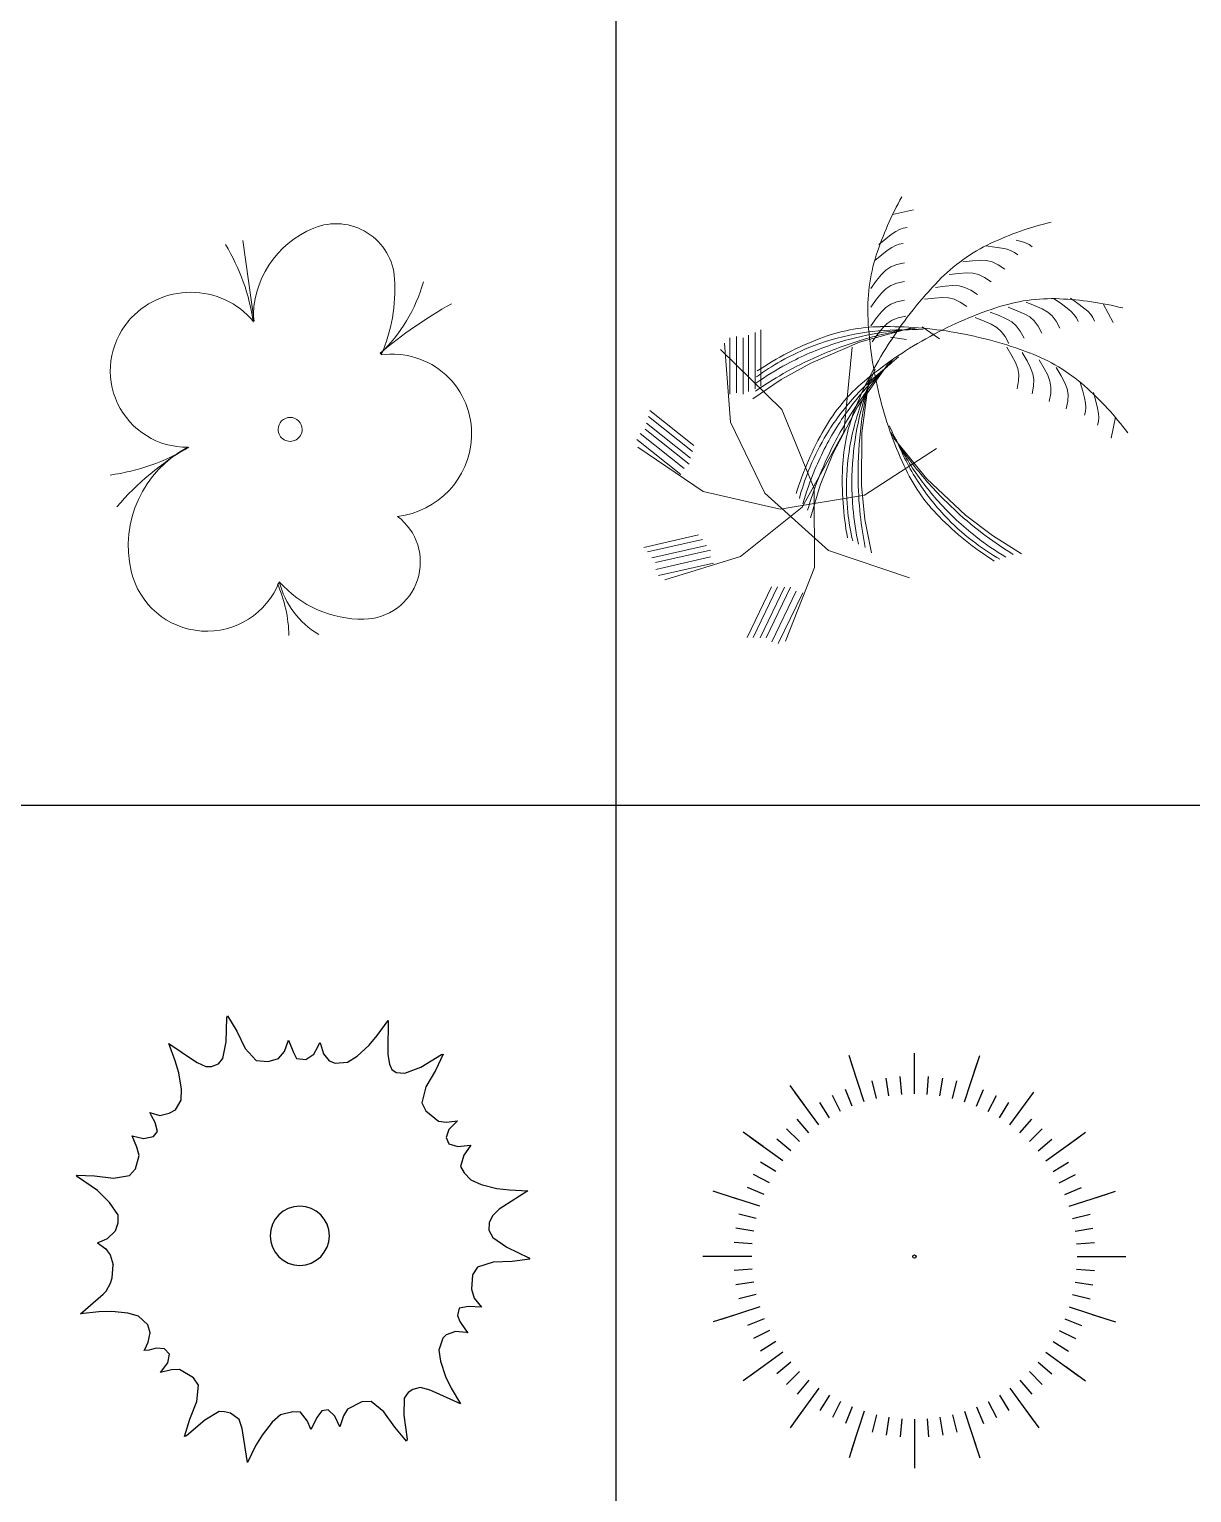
# Model space of a CAD drawing. Header units: millimetres. Extents: x -4017 to 59953, y -688 to 66564.
# Drawn here: x 20585 to 24615, y 29122 to 34195 of the extents above; entities that cross this region are included whole.
import ezdxf

# ---------------------------------------------------------------- set-up
doc = ezdxf.new("R2010")
doc.units = ezdxf.units.MM
doc.layers.add('www.cad-blocks.net', color=7, linetype='Continuous')

# ---------------------------------------------------------------- blocks, each defined once
blk = doc.blocks.new('A$C516926BB')
for p, q in [((25.0771, 38.5194), (25.0771, 0)), ((0, 22.1292), (62.4121, 22.1292))]:
    blk.add_line(p, q)
blk = doc.blocks.new('A$C51233D82')
at = {"color": 0, "lineweight": 0}
blk.add_line((0.5, 1.0894), (0.46, 1.3692), dxfattribs=at)
for centre, major_axis, start_param, end_param in [((0.7832, 1.2237), (-0.1441, 0.1441), 3.987065, 5.883229), ((0.8332, 1.1004), (0.2381, 0.2381), 1.17084, 2.389061), ((-0.2105, 0.985), (0.5051, 0.5051), 5.639755, 6.043752), ((0.5441, 1.3817), (0.3991, 0.3991), 4.696009, 5.218281), ((0.415, 1.2016), (0.4049, 0.4049), 5.086751, 5.557861), ((0.28, 0.9065), (-0.2005, 0.2005), 4.628094, 6.36748), ((1.9024, -0.1586), (-1.0554, 1.0554), -0.2827, -0.081701), ((0.2661, 0.9182), (-0.1876, 0.1876), 0.084295, 2.370985), ((0.9784, 0.7002), (0.1946, 0.1946), 5.447061, 7.208644), ((0.6243, 0.7146), (-0.0294, 0.0294), 3.926991, 7.068583), ((0.6243, 0.7146), (0.0294, 0.0294), 2.356194, 5.497787), ((0.9639, 0.701), (-0.2049, 0.2049), 2.469289, 3.876264), ((-0.0965, 1.2643), (-0.5052, 0.5052), 2.491681, 2.900251), ((0.7913, -0.2201), (0.719, 0.719), 1.323683, 1.641397), ((0.4493, 0.311), (0.273, 0.273), 1.268395, 2.585689), ((0.8775, 0.2548), (0.1401, 0.1401), 3.939322, 6.423688), ((0.3357, 0.2845), (0.1905, 0.1905), 2.585689, 5.12575), ((0.1592, -0.0081), (0.3259, 0.3259), 5.515271, 5.917855), ((0.8769, 0.2605), (-0.2118, 0.2118), 1.034771, 1.817681), ((0.8752, 0.442), (0.2725, 0.2725), 3.080695, 3.939322)]:
    blk.add_ellipse(centre, major_axis=major_axis, ratio=1, start_param=start_param, end_param=end_param, dxfattribs=at)
blk = doc.blocks.new('A$C412A6484')
for p, q in [((0.5186, 1.4575), (0.5207, 1.5419)), ((0.5207, 1.5419), (0.5237, 1.5478)), ((0.5237, 1.5478), (0.5559, 1.4942)), ((1.0428, 1.4802), (1.0802, 1.5317)), ((1.0802, 1.5317), (1.0794, 1.4281)), ((0.5559, 1.4942), (0.585, 1.4348)), ((1.0144, 1.4464), (1.0428, 1.4802)), ((0.3197, 1.4519), (0.4057, 1.3942)), ((0.3421, 1.3923), (0.3197, 1.4519)), ((0.5077, 1.3999), (0.5186, 1.4575)), ((0.585, 1.4348), (0.6232, 1.3931)), ((0.7001, 1.3996), (0.7208, 1.4243)), ((0.7208, 1.4243), (0.7354, 1.4631)), ((0.7354, 1.4631), (0.7522, 1.4203)), ((0.8228, 1.4154), (0.8382, 1.4433)), ((0.8382, 1.4433), (0.8442, 1.4551)), ((0.8442, 1.4551), (0.8457, 1.4506)), ((0.8457, 1.4506), (0.8568, 1.4165)), ((0.9726, 1.4082), (1.0144, 1.4464)), ((1.0794, 1.4281), (1.0793, 1.4133)), ((0.3547, 1.35), (0.3421, 1.3923)), ((0.4057, 1.3942), (0.418, 1.3859)), ((0.418, 1.3859), (0.4483, 1.3727)), ((0.4483, 1.3727), (0.4676, 1.3723)), ((0.4676, 1.3723), (0.4918, 1.3812)), ((0.4918, 1.3812), (0.5077, 1.3999)), ((0.6232, 1.3931), (0.6645, 1.3898)), ((0.6645, 1.3898), (0.7001, 1.3996)), ((0.7522, 1.4203), (0.7625, 1.4005)), ((0.7625, 1.4005), (0.7949, 1.397)), ((0.7949, 1.397), (0.8228, 1.4154)), ((0.8568, 1.4165), (0.8759, 1.3922)), ((0.8759, 1.3922), (0.8969, 1.3836)), ((0.8969, 1.3836), (0.9399, 1.3878)), ((0.9399, 1.3878), (0.9726, 1.4082)), ((1.0793, 1.4133), (1.0849, 1.3807)), ((1.0849, 1.3807), (1.0934, 1.362)), ((1.1936, 1.3694), (1.2651, 1.4141)), ((1.2717, 1.4148), (1.2447, 1.3585)), ((1.2651, 1.4141), (1.2717, 1.4148)), ((0.3636, 1.2941), (0.3547, 1.35)), ((1.0934, 1.362), (1.1082, 1.3517)), ((1.1082, 1.3517), (1.1389, 1.3487)), ((1.1389, 1.3487), (1.1936, 1.3694)), ((1.2447, 1.3585), (1.2113, 1.3014)), ((0.3626, 1.2555), (0.3636, 1.2941)), ((1.2113, 1.3014), (1.1975, 1.2466)), ((0.3215, 1.2101), (0.3431, 1.2216)), ((0.3431, 1.2216), (0.3626, 1.2555)), ((1.1975, 1.2466), (1.2107, 1.2181)), ((1.2107, 1.2181), (1.2547, 1.1831)), ((0.2603, 1.2011), (0.2538, 1.2127)), ((0.2538, 1.2127), (0.2583, 1.2114)), ((0.2583, 1.2114), (0.289, 1.2027)), ((0.2723, 1.1776), (0.2603, 1.2011)), ((0.2809, 1.1473), (0.2723, 1.1776)), ((0.289, 1.2027), (0.3215, 1.2101)), ((1.2547, 1.1831), (1.2817, 1.1795)), ((1.2817, 1.1795), (1.3212, 1.184)), ((1.3212, 1.184), (1.2913, 1.1539)), ((0.2096, 1.0928), (0.1928, 1.1323)), ((0.1928, 1.1323), (0.2322, 1.123)), ((0.2322, 1.123), (0.2669, 1.1301)), ((0.2669, 1.1301), (0.2809, 1.1473)), ((1.2913, 1.1539), (1.282, 1.1256)), ((1.282, 1.1256), (1.2907, 1.1041)), ((0.2176, 1.0637), (0.2096, 1.0928)), ((1.2907, 1.1041), (1.322, 1.0954)), ((1.322, 1.0954), (1.3545, 1.0983)), ((1.3648, 1.0961), (1.3425, 1.0644)), ((1.3545, 1.0983), (1.3677, 1.0998)), ((1.3677, 1.0998), (1.3648, 1.0961)), ((0.1838, 0.994), (0.2048, 1.0173)), ((0.2048, 1.0173), (0.2176, 1.0637)), ((1.3425, 1.0644), (1.3316, 1.0257)), ((1.3316, 1.0257), (1.344, 1.0038)), ((0.0033, 0.9903), (0, 0.9961)), ((0, 0.9961), (0.0624, 0.9935)), ((0.0725, 0.9421), (0.0033, 0.9903)), ((0.0624, 0.9935), (0.128, 0.9851)), ((0.128, 0.9851), (0.1838, 0.994)), ((1.344, 1.0038), (1.3677, 0.9794)), ((1.3677, 0.9794), (1.4029, 0.9634)), ((0.1146, 0.9014), (0.0725, 0.9421)), ((1.4029, 0.9634), (1.4577, 0.9496)), ((1.4577, 0.9496), (1.5016, 0.9446)), ((1.5652, 0.9418), (1.4783, 0.8853)), ((1.5016, 0.9446), (1.5652, 0.9418)), ((0.1433, 0.8589), (0.1146, 0.9014)), ((1.4659, 0.8773), (1.4419, 0.8546)), ((1.4783, 0.8853), (1.4659, 0.8773)), ((0.1438, 0.8288), (0.134, 0.8017)), ((0.1433, 0.8589), (0.1438, 0.8288)), ((1.4308, 0.8304), (1.4301, 0.8046)), ((1.4419, 0.8546), (1.4308, 0.8304)), ((0.0854, 0.7661), (0.0731, 0.7612)), ((0.0731, 0.7612), (0.1016, 0.7406)), ((0.1063, 0.7751), (0.0854, 0.7661)), ((0.134, 0.8017), (0.1063, 0.7751)), ((1.4301, 0.8046), (1.4435, 0.7791)), ((1.4435, 0.7791), (1.4917, 0.7458)), ((0.1016, 0.7406), (0.1065, 0.7332)), ((0.1065, 0.7332), (0.1171, 0.7197)), ((0.1171, 0.7197), (0.1273, 0.6845)), ((1.4917, 0.7458), (1.5679, 0.7095)), ((0.1237, 0.6395), (0.1273, 0.6845)), ((1.3903, 0.6764), (1.3734, 0.65)), ((1.444, 0.6943), (1.3903, 0.6764)), ((1.5101, 0.6968), (1.444, 0.6943)), ((1.572, 0.7044), (1.5101, 0.6968)), ((1.5679, 0.7095), (1.572, 0.7044)), ((0.1032, 0.5932), (0.1184, 0.6209)), ((0.1184, 0.6209), (0.1237, 0.6395)), ((1.3734, 0.65), (1.3691, 0.6009)), ((0.0145, 0.5148), (0.0921, 0.5834)), ((0.0921, 0.5834), (0.1032, 0.5932)), ((1.3691, 0.6009), (1.379, 0.5693)), ((1.379, 0.5693), (1.404, 0.5385)), ((0.0779, 0.5214), (0.0145, 0.5148)), ((0.122, 0.5228), (0.0779, 0.5214)), ((0.1783, 0.5173), (0.122, 0.5228)), ((0.2154, 0.5066), (0.1783, 0.5173)), ((1.3266, 0.5352), (1.321, 0.5096)), ((1.321, 0.5096), (1.3292, 0.4887)), ((1.3596, 0.5407), (1.3266, 0.5352)), ((1.404, 0.5385), (1.3596, 0.5407)), ((0.2471, 0.4774), (0.2154, 0.5066)), ((0.2551, 0.449), (0.2471, 0.4774)), ((1.3292, 0.4887), (1.3487, 0.4596)), ((1.3487, 0.4596), (1.357, 0.4493)), ((0.2364, 0.3917), (0.2488, 0.4168)), ((0.2488, 0.4168), (0.2551, 0.449)), ((1.2703, 0.4302), (1.2566, 0.3892)), ((1.2813, 0.4426), (1.2703, 0.4302)), ((1.3137, 0.4543), (1.2813, 0.4426)), ((1.3523, 0.4498), (1.3137, 0.4543)), ((1.357, 0.4493), (1.3523, 0.4498)), ((0.234, 0.3876), (0.2364, 0.3917)), ((0.2516, 0.3891), (0.234, 0.3876)), ((0.2757, 0.396), (0.2516, 0.3891)), ((0.3056, 0.394), (0.2757, 0.396)), ((0.322, 0.3747), (0.3056, 0.394)), ((0.3167, 0.3453), (0.322, 0.3747)), ((1.2566, 0.3892), (1.2619, 0.351)), ((0.2915, 0.3112), (0.3167, 0.3453)), ((0.3299, 0.3214), (0.2915, 0.3112)), ((0.3572, 0.3218), (0.3299, 0.3214)), ((0.4058, 0.2937), (0.3572, 0.3218)), ((1.2619, 0.351), (1.2798, 0.2974)), ((0.4231, 0.2674), (0.4058, 0.2937)), ((0.4176, 0.2112), (0.4231, 0.2674)), ((1.1912, 0.2596), (1.1663, 0.2525)), ((1.2232, 0.2515), (1.1912, 0.2596)), ((1.2798, 0.2974), (1.2992, 0.2577)), ((1.2992, 0.2577), (1.331, 0.2025)), ((0.3929, 0.1498), (0.4176, 0.2112)), ((0.9898, 0.2102), (0.9399, 0.1845)), ((1.0212, 0.2106), (0.9898, 0.2102)), ((1.0656, 0.1756), (1.0212, 0.2106)), ((1.1362, 0.2226), (1.1348, 0.164)), ((1.1503, 0.2422), (1.1362, 0.2226)), ((1.1663, 0.2525), (1.1503, 0.2422)), ((1.2367, 0.2454), (1.2232, 0.2515)), ((1.331, 0.2025), (1.2367, 0.2454)), ((0.4952, 0.177), (0.4451, 0.1466)), ((0.5126, 0.1754), (0.4952, 0.177)), ((0.5343, 0.1706), (0.5126, 0.1754)), ((0.5635, 0.1482), (0.5343, 0.1706)), ((0.7077, 0.1647), (0.6787, 0.1392)), ((0.7495, 0.1757), (0.7077, 0.1647)), ((0.777, 0.1737), (0.7495, 0.1757)), ((0.8014, 0.143), (0.777, 0.1737)), ((0.8334, 0.1559), (0.823, 0.1338)), ((0.8501, 0.1784), (0.8334, 0.1559)), ((0.8723, 0.1823), (0.8501, 0.1784)), ((0.8953, 0.1605), (0.8723, 0.1823)), ((0.9134, 0.1234), (0.8953, 0.1605)), ((0.9255, 0.1613), (0.9134, 0.1234)), ((0.9399, 0.1845), (0.9255, 0.1613)), ((1.1039, 0.1217), (1.0656, 0.1756)), ((1.1348, 0.164), (1.1463, 0.0804)), ((0.3746, 0.0901), (0.3929, 0.1498)), ((0.4451, 0.1466), (0.3809, 0.0918)), ((0.5743, 0.117), (0.5635, 0.1482)), ((0.5766, 0.1023), (0.5743, 0.117)), ((0.5925, 0), (0.5766, 0.1023)), ((0.6787, 0.1392), (0.6437, 0.0948)), ((0.8109, 0.1179), (0.8014, 0.143)), ((0.813, 0.1138), (0.8109, 0.1179)), ((0.823, 0.1338), (0.813, 0.1138)), ((1.1443, 0.0741), (1.1039, 0.1217)), ((0.3809, 0.0918), (0.3746, 0.0901)), ((0.6211, 0.0569), (0.5925, 0)), ((0.6437, 0.0948), (0.6211, 0.0569)), ((1.1463, 0.0804), (1.1443, 0.0741))]:
    blk.add_line(p, q)
blk.add_ellipse((0.774, 0.7857), major_axis=(-0.0726, 0.0726), ratio=1, start_param=3.926991, end_param=10.210176)
blk = doc.blocks.new('A$C05A803D6')
for p, q in [((0.5328, 1.3497), (0.5066, 1.4304)), ((0.7331, 1.2969), (0.7331, 1.4378)), ((0.9335, 1.3497), (0.9597, 1.4304)), ((0.5589, 1.2693), (0.5154, 1.4033)), ((0.9073, 1.2693), (0.9509, 1.4033)), ((0.352, 1.2576), (0.3022, 1.3262)), ((0.6012, 1.2812), (0.5866, 1.3422)), ((0.6449, 1.2899), (0.6351, 1.3519)), ((0.6892, 1.2952), (0.6843, 1.3577)), ((0.7771, 1.2952), (0.782, 1.3577)), ((0.8213, 1.2899), (0.8311, 1.3519)), ((0.865, 1.2812), (0.8797, 1.3422)), ((0.4018, 1.1892), (0.3189, 1.3032)), ((0.4772, 1.2354), (0.4487, 1.2913)), ((0.5176, 1.2541), (0.4937, 1.312)), ((0.9486, 1.2541), (0.9726, 1.312)), ((0.9891, 1.2354), (1.0175, 1.2913)), ((1.0645, 1.1892), (1.1473, 1.3032)), ((0.4383, 1.2137), (0.4055, 1.2671)), ((1.0279, 1.2137), (1.0607, 1.2671)), ((0.3345, 1.1318), (0.2901, 1.1761)), ((0.3672, 1.162), (0.3265, 1.2097)), ((1.099, 1.162), (1.1398, 1.2097)), ((1.1318, 1.1318), (1.1761, 1.1761)), ((0.2086, 1.1142), (0.14, 1.164)), ((0.277, 1.0645), (0.163, 1.1473)), ((0.3043, 1.099), (0.2565, 1.1398)), ((1.162, 1.099), (1.2097, 1.1398)), ((1.1892, 1.0645), (1.3032, 1.1473)), ((1.2576, 1.1142), (1.3262, 1.164)), ((0.2308, 0.9891), (0.1749, 1.0175)), ((0.2526, 1.0279), (0.1991, 1.0607)), ((1.2137, 1.0279), (1.2671, 1.0607)), ((1.2354, 0.9891), (1.2913, 1.0175)), ((0.2122, 0.9486), (0.1542, 0.9726)), ((1.2541, 0.9486), (1.312, 0.9726)), ((0.1165, 0.9335), (0.0359, 0.9597)), ((0.197, 0.9073), (0.0629, 0.9509)), ((1.2693, 0.9073), (1.4033, 0.9509)), ((1.3497, 0.9335), (1.4304, 0.9597)), ((0.185, 0.865), (0.124, 0.8797)), ((1.2812, 0.865), (1.3422, 0.8797)), ((0.1763, 0.8213), (0.1143, 0.8311)), ((1.2899, 0.8213), (1.3519, 0.8311)), ((0.1711, 0.7771), (0.1085, 0.782)), ((1.2952, 0.7771), (1.3577, 0.782)), ((0.0848, 0.7331), (0, 0.7331)), ((0.1694, 0.7331), (0.0284, 0.7331)), ((1.2969, 0.7331), (1.4378, 0.7331)), ((1.3814, 0.7331), (1.4662, 0.7331)), ((0.1711, 0.6892), (0.1085, 0.6843)), ((1.2952, 0.6892), (1.3577, 0.6843)), ((0.1763, 0.6449), (0.1143, 0.6351)), ((1.2899, 0.6449), (1.3519, 0.6351)), ((0.197, 0.5589), (0.0629, 0.5154)), ((0.185, 0.6012), (0.124, 0.5866)), ((1.2693, 0.5589), (1.4033, 0.5154)), ((1.2812, 0.6012), (1.3422, 0.5866)), ((0.1165, 0.5328), (0.0359, 0.5066)), ((0.2122, 0.5176), (0.1542, 0.4937)), ((1.2541, 0.5176), (1.312, 0.4937)), ((1.3497, 0.5328), (1.4304, 0.5066)), ((0.2308, 0.4772), (0.1749, 0.4487)), ((1.2354, 0.4772), (1.2913, 0.4487)), ((0.2526, 0.4383), (0.1991, 0.4055)), ((1.2137, 0.4383), (1.2671, 0.4055)), ((0.277, 0.4018), (0.163, 0.3189)), ((0.3043, 0.3672), (0.2565, 0.3265)), ((1.162, 0.3672), (1.2097, 0.3265)), ((1.1892, 0.4018), (1.3032, 0.3189)), ((0.2086, 0.352), (0.14, 0.3022)), ((0.3345, 0.3345), (0.2901, 0.2901)), ((1.1318, 0.3345), (1.1761, 0.2901)), ((1.2576, 0.352), (1.3262, 0.3022)), ((0.4018, 0.277), (0.3189, 0.163)), ((0.3672, 0.3043), (0.3265, 0.2565)), ((1.0645, 0.277), (1.1473, 0.163)), ((1.099, 0.3043), (1.1398, 0.2565)), ((0.352, 0.2086), (0.3022, 0.14)), ((0.4383, 0.2526), (0.4055, 0.1991)), ((0.4772, 0.2308), (0.4487, 0.1749)), ((0.5176, 0.2122), (0.4937, 0.1542)), ((0.9486, 0.2122), (0.9726, 0.1542)), ((0.9891, 0.2308), (1.0175, 0.1749)), ((1.0279, 0.2526), (1.0607, 0.1991)), ((1.1142, 0.2086), (1.164, 0.14)), ((0.5589, 0.197), (0.5154, 0.0629)), ((0.6012, 0.185), (0.5866, 0.124)), ((0.6449, 0.1763), (0.6351, 0.1143)), ((0.6892, 0.1711), (0.6843, 0.1085)), ((0.7331, 0.1694), (0.7331, 0.0284)), ((0.7771, 0.1711), (0.782, 0.1085)), ((0.8213, 0.1763), (0.8311, 0.1143)), ((0.865, 0.185), (0.8797, 0.124)), ((0.9073, 0.197), (0.9509, 0.0629)), ((0.5328, 0.1165), (0.5066, 0.0359)), ((0.9335, 0.1165), (0.9597, 0.0359)), ((0.7331, 0.0848), (0.7331, 0))]:
    blk.add_line(p, q)
blk.add_ellipse((0.7331, 0.7331), major_axis=(-0.00399, 0.00399), ratio=1, start_param=3.926991, end_param=10.210176)
blk = doc.blocks.new('A$C7A7172E3')
at = {"color": 0, "lineweight": 0}
for p, q in [((0.8864, 1.4876), (0.9583, 1.5032)), ((0.8818, 1.4178), (0.8972, 1.4285)), ((0.8972, 1.4285), (0.9104, 1.4356)), ((0.9104, 1.4356), (0.9229, 1.44)), ((0.9229, 1.44), (0.9363, 1.4422)), ((0.8381, 1.3831), (0.8627, 1.4029)), ((0.8381, 1.3831), (0.8381, 1.3831)), ((0.8627, 1.4029), (0.8818, 1.4178)), ((0.868, 1.3624), (0.8833, 1.3731)), ((0.8833, 1.3731), (0.8965, 1.3802)), ((0.8965, 1.3802), (0.909, 1.3846)), ((0.909, 1.3846), (0.9224, 1.3868)), ((1.2098, 1.379), (1.241, 1.3745)), ((1.2098, 1.379), (1.2098, 1.379)), ((1.241, 1.3745), (1.265, 1.3707)), ((1.265, 1.3707), (1.2833, 1.3667)), ((1.315, 1.3983), (1.3333, 1.3943)), ((1.3333, 1.3943), (1.3475, 1.3896)), ((1.3475, 1.3896), (1.3592, 1.3834)), ((1.3592, 1.3834), (1.37, 1.3751)), ((0.8243, 1.3277), (0.8488, 1.3475)), ((0.8243, 1.3277), (0.8243, 1.3277)), ((0.8488, 1.3475), (0.868, 1.3624)), ((0.9012, 1.3139), (0.928, 1.3203)), ((1.1294, 1.323), (1.1632, 1.327)), ((1.1294, 1.323), (1.1294, 1.323)), ((1.1632, 1.327), (1.1899, 1.329)), ((1.1899, 1.329), (1.212, 1.3279)), ((1.212, 1.3279), (1.2319, 1.323)), ((1.2319, 1.323), (1.2522, 1.3133)), ((1.2833, 1.3667), (1.2975, 1.3619)), ((1.2975, 1.3619), (1.3092, 1.3557)), ((1.3092, 1.3557), (1.32, 1.3474)), ((0.8305, 1.2581), (0.8473, 1.279)), ((0.8473, 1.279), (0.8631, 1.2945)), ((0.8631, 1.2945), (0.8803, 1.3057)), ((0.8803, 1.3057), (0.9012, 1.3139)), ((1.082, 1.2789), (1.1159, 1.2829)), ((1.082, 1.2789), (1.082, 1.2789)), ((1.1159, 1.2829), (1.1426, 1.2849)), ((1.1426, 1.2849), (1.1647, 1.2838)), ((1.1647, 1.2838), (1.1846, 1.2789)), ((1.1846, 1.2789), (1.2049, 1.2693)), ((1.2049, 1.2693), (1.2278, 1.2539)), ((1.2522, 1.3133), (1.2752, 1.298)), ((0.8104, 1.2307), (0.8305, 1.2581)), ((0.8104, 1.2307), (0.8104, 1.2307)), ((0.8473, 1.2144), (0.8631, 1.2298)), ((0.8631, 1.2298), (0.8803, 1.2411)), ((0.8803, 1.2411), (0.9012, 1.2493)), ((0.9012, 1.2493), (0.928, 1.2556)), ((1.0347, 1.2348), (1.0685, 1.2389)), ((1.0347, 1.2348), (1.0347, 1.2348)), ((1.0685, 1.2389), (1.0953, 1.2408)), ((1.0953, 1.2408), (1.1174, 1.2398)), ((1.1174, 1.2398), (1.1373, 1.2348)), ((1.1373, 1.2348), (1.1575, 1.2252)), ((1.1575, 1.2252), (1.1805, 1.2099)), ((0.8104, 1.166), (0.8305, 1.1935)), ((0.8305, 1.1935), (0.8473, 1.2144)), ((0.8631, 1.1651), (0.8803, 1.1764)), ((0.8803, 1.1764), (0.9012, 1.1846)), ((0.9012, 1.1846), (0.928, 1.191)), ((0.9973, 1.1937), (1.0311, 1.1977)), ((0.9973, 1.1937), (0.9973, 1.1937)), ((1.0311, 1.1977), (1.0579, 1.1996)), ((1.0579, 1.1996), (1.08, 1.1986)), ((1.08, 1.1986), (1.0999, 1.1937)), ((1.0999, 1.1937), (1.1201, 1.184)), ((1.1201, 1.184), (1.1431, 1.1687)), ((1.3489, 1.1833), (1.3807, 1.1712)), ((1.3489, 1.1833), (1.3489, 1.1833)), ((1.3807, 1.1712), (1.4053, 1.1605)), ((1.4461, 1.1956), (1.4717, 1.1772)), ((1.4461, 1.1956), (1.4461, 1.1956)), ((1.4717, 1.1772), (1.4912, 1.1627)), ((1.5032, 1.197), (1.5289, 1.1786)), ((1.5032, 1.197), (1.5032, 1.197)), ((1.5289, 1.1786), (1.5483, 1.1641)), ((1.6168, 1.1782), (1.6509, 1.113)), ((0.8104, 1.166), (0.8104, 1.166)), ((0.8104, 1.1013), (0.8305, 1.1288)), ((0.8305, 1.1288), (0.8473, 1.1497)), ((0.8473, 1.1497), (0.8631, 1.1651)), ((0.8677, 1.1097), (0.8849, 1.121)), ((0.8849, 1.121), (0.9058, 1.1292)), ((0.9058, 1.1292), (0.9327, 1.1355)), ((1.172, 1.1298), (1.2038, 1.1177)), ((1.172, 1.1298), (1.172, 1.1298)), ((1.2038, 1.1177), (1.2284, 1.107)), ((1.2242, 1.1489), (1.256, 1.1368)), ((1.2242, 1.1489), (1.2242, 1.1489)), ((1.256, 1.1368), (1.2806, 1.1262)), ((1.2806, 1.1262), (1.2997, 1.115)), ((1.2866, 1.1661), (1.3184, 1.154)), ((1.2866, 1.1661), (1.2866, 1.1661)), ((1.3184, 1.154), (1.343, 1.1433)), ((1.343, 1.1433), (1.3621, 1.1322)), ((1.3621, 1.1322), (1.3775, 1.1186)), ((1.3775, 1.1186), (1.3909, 1.1007)), ((1.4053, 1.1605), (1.4244, 1.1494)), ((1.4244, 1.1494), (1.4398, 1.1358)), ((1.4398, 1.1358), (1.4533, 1.1178)), ((1.4533, 1.1178), (1.4666, 1.0936)), ((1.4912, 1.1627), (1.5056, 1.1507)), ((1.5056, 1.1507), (1.5159, 1.1399)), ((1.5159, 1.1399), (1.5235, 1.129)), ((1.5235, 1.129), (1.5292, 1.1167)), ((1.5483, 1.1641), (1.5627, 1.1521)), ((1.5627, 1.1521), (1.5731, 1.1413)), ((1.5731, 1.1413), (1.5806, 1.1304)), ((1.5806, 1.1304), (1.5863, 1.118)), ((0.3872, 1.069), (0.3872, 0.874)), ((0.4104, 1.0783), (0.4104, 0.8833)), ((0.429, 1.0876), (0.429, 0.8926)), ((0.9486, 1.0934), (0.7718, 1.0444)), ((0.8104, 1.1013), (0.8104, 1.1013)), ((0.815, 1.0459), (0.8351, 1.0734)), ((0.8351, 1.0734), (0.8519, 1.0943)), ((0.8519, 1.0943), (0.8677, 1.1097)), ((0.9886, 1.0984), (1.0491, 1.0564)), ((1.2284, 1.107), (1.2475, 1.0959)), ((1.2475, 1.0959), (1.2629, 1.0823)), ((1.2629, 1.0823), (1.2764, 1.0643)), ((1.2997, 1.115), (1.3151, 1.1014)), ((1.3151, 1.1014), (1.3286, 1.0835)), ((1.3286, 1.0835), (1.3419, 1.0593)), ((1.3909, 1.1007), (1.4042, 1.0765)), ((0.2897, 1.019), (0.5019, 0.8118)), ((0.3239, 0.7679), (0.3036, 1.0412)), ((0.3221, 1.0597), (0.3221, 0.8647)), ((0.3454, 1.0644), (0.3454, 0.8694)), ((0.3686, 1.0597), (0.3686, 0.8647)), ((0.7718, 1.0444), (0.6029, 0.9726)), ((0.7465, 1.0276), (0.7168, 0.7325)), ((0.815, 1.0459), (0.815, 1.0459)), ((0.8793, 1.0624), (0.8793, 1.0624)), ((0.8793, 1.0624), (0.9105, 1.058)), ((0.9105, 1.058), (0.9344, 1.0541)), ((1.2764, 1.0643), (1.2896, 1.0401)), ((1.2828, 1.0273), (1.2999, 0.9979)), ((1.2828, 1.0273), (1.2828, 1.0273)), ((0.6029, 0.9726), (0.4999, 0.915)), ((0.871, 0.9702), (0.7646, 0.8206)), ((1.2999, 0.9979), (1.3123, 0.9741)), ((1.3123, 0.9741), (1.3201, 0.9534)), ((1.3354, 1.0093), (1.3525, 0.9798)), ((1.3354, 1.0093), (1.3354, 1.0093)), ((1.3525, 0.9798), (1.3649, 0.956)), ((1.3947, 0.9833), (1.4117, 0.9538)), ((1.3947, 0.9833), (1.3947, 0.9833)), ((0.4999, 0.915), (0.4022, 0.8488)), ((1.3201, 0.9534), (1.3234, 0.9331)), ((1.3234, 0.9331), (1.3226, 0.9107)), ((1.3649, 0.956), (1.3727, 0.9353)), ((1.3727, 0.9353), (1.3761, 0.9151)), ((1.3761, 0.9151), (1.3752, 0.8927)), ((1.4117, 0.9538), (1.4241, 0.93)), ((1.4241, 0.93), (1.4319, 0.9093)), ((1.4539, 0.9572), (1.4709, 0.9278)), ((1.4539, 0.9572), (1.4539, 0.9572)), ((1.4709, 0.9278), (1.4833, 0.904)), ((0.8043, 0.9129), (0.7793, 0.7311)), ((1.3226, 0.9107), (1.3176, 0.8836)), ((1.3752, 0.8927), (1.3702, 0.8655)), ((1.4344, 0.8667), (1.4294, 0.8395)), ((1.4319, 0.9093), (1.4353, 0.8891)), ((1.4353, 0.8891), (1.4344, 0.8667)), ((1.4833, 0.904), (1.4911, 0.8833)), ((1.4911, 0.8833), (1.4945, 0.863)), ((1.4945, 0.863), (1.4936, 0.8406)), ((1.5371, 0.9055), (1.5454, 0.8751)), ((1.5371, 0.9055), (1.5371, 0.9055)), ((1.5454, 0.8751), (1.5513, 0.8516)), ((1.5823, 0.8705), (1.5906, 0.8401)), ((1.5823, 0.8705), (1.5823, 0.8705)), ((0.5019, 0.8118), (0.6149, 0.5377)), ((0.7646, 0.8206), (0.6789, 0.6584)), ((1.4936, 0.8406), (1.4886, 0.8135)), ((1.5513, 0.8516), (1.5549, 0.8332)), ((1.5549, 0.8332), (1.5562, 0.8183)), ((1.5562, 0.8183), (1.5551, 0.8051)), ((1.5906, 0.8401), (1.5965, 0.8166)), ((1.5965, 0.8166), (1.6001, 0.7982)), ((0.0333, 0.7639), (0.1858, 0.6423)), ((0.0405, 0.7878), (0.193, 0.6663)), ((0.0449, 0.8082), (0.1973, 0.6866)), ((0.4429, 0.5211), (0.3239, 0.7679)), ((1.5551, 0.8051), (1.5517, 0.7919)), ((1.6003, 0.7701), (1.5969, 0.7569)), ((1.6001, 0.7982), (1.6013, 0.7833)), ((1.6013, 0.7833), (1.6003, 0.7701)), ((1.6585, 0.7844), (1.6439, 0.7122)), ((0.0109, 0.7283), (0.1633, 0.6067)), ((0.029, 0.7436), (0.1814, 0.622)), ((0.7168, 0.7325), (0.573, 0.4733)), ((0.7793, 0.7311), (0.7784, 0.5476)), ((0.889, 0.7133), (1.0049, 0.5711)), ((0, 0.7073), (0.1525, 0.5857)), ((0.2293, 0.5267), (0.0029, 0.6811)), ((1.038, 0.6758), (0.7888, 0.5151)), ((0.6789, 0.6584), (0.6354, 0.5487)), ((1.0049, 0.5711), (1.1386, 0.4454)), ((0.4964, 0.4659), (0.2293, 0.5267)), ((0.6637, 0.3232), (0.4429, 0.5211)), ((0.7888, 0.5151), (0.4964, 0.4659)), ((0.6354, 0.5487), (0.6013, 0.4357)), ((0.6149, 0.5377), (0.6151, 0.2637)), ((0.7784, 0.5476), (0.7906, 0.4302)), ((0.573, 0.4733), (0.3588, 0.3023)), ((0.7906, 0.4302), (0.8127, 0.3143)), ((1.1386, 0.4454), (1.2328, 0.3743)), ((0.0238, 0.3336), (0.2139, 0.377)), ((0.037, 0.3176), (0.2271, 0.361)), ((1.2328, 0.3743), (1.3327, 0.3114)), ((0.0512, 0.297), (0.2413, 0.3404)), ((0.0644, 0.2809), (0.2545, 0.3243)), ((0.9447, 0.2286), (0.6637, 0.3232)), ((0.065, 0.2572), (0.2552, 0.3006)), ((0.0747, 0.2356), (0.2649, 0.279)), ((0.3588, 0.3023), (0.097, 0.2216)), ((0.6151, 0.2637), (0.5149, 0.0087)), ((0.3817, 0.0213), (0.4663, 0.197)), ((0.4025, 0.0216), (0.4871, 0.1973)), ((0.4274, 0.0199), (0.512, 0.1956)), ((0.4482, 0.0202), (0.5328, 0.1959)), ((0.4671, 0.0059), (0.5517, 0.1816)), ((0.4901, 0), (0.5747, 0.1757))]:
    blk.add_line(p, q, dxfattribs=at)
for centre, major_axis, start_param, end_param in [((1.8688, 1.0125), (-0.7716, 0.7716), 0.271312, 0.474817), ((1.6911, 0.3999), (-0.7716, 0.7716), -0.549582, -0.346076), ((1.4892, 0.8295), (-0.436, 0.436), -0.346076, 0.018361), ((1.4168, 1.1576), (0.436, 0.436), 2.045614, 2.41005), ((2.0679, 0.2716), (1.0043, 1.0043), 1.589157, 1.776152), ((1.4394, 0.5792), (-0.436, 0.436), -0.827354, -0.462917), ((1.4195, 0.1049), (-0.7716, 0.7716), -1.03086, -0.827354), ((2.2194, 1.2009), (-1.0043, 1.0043), 0.839254, 1.026248), ((1.6942, -0.1831), (1.0043, 1.0043), 1.107879, 1.294873), ((0.9106, 0.2496), (-0.5923, 0.5923), -0.622653, -0.42401), ((0.8557, 0.4795), (-0.4378, 0.4378), -0.767989, -0.420224), ((0.9987, 0.0771), (0.7158, 0.7158), 0.947526, 1.103232), ((0.9106, 0.2496), (0.5923, 0.5923), 0.7495, 0.948143), ((1.1594, -0.2105), (-0.9325, 0.9325), -0.640707, -0.505936), ((0.9987, 0.0771), (-0.7158, 0.7158), -0.778976, -0.62327), ((0.8687, -0.27), (0.9679, 0.9679), 0.612314, 0.802807), ((0.8599, -0.3208), (-1.0043, 1.0043), -1.145477, -0.958482), ((1.0253, 0.0358), (0.7737, 0.7737), 1.150572, 1.374547), ((0.9106, 0.2496), (-0.5923, 0.5923), -0.42401, -0.271718), ((0.9987, 0.0771), (-0.7158, 0.7158), -0.467564, -0.292708), ((1.1594, -0.2105), (-0.9325, 0.9325), -0.505936, -0.371166), ((2.0248, 0.2999), (0.9679, 0.9679), 1.776152, 1.966645), ((1.669, -0.1382), (0.9679, 0.9679), 1.294873, 1.485367), ((0.9987, 0.0771), (0.7158, 0.7158), 1.278088, 1.402837), ((0.9106, 0.2496), (-0.5923, 0.5923), -0.271718, -0.151971), ((1.1594, -0.2105), (0.9325, 0.9325), 1.19963, 1.302491), ((1.857, 0.0914), (0.9325, 0.9325), 1.612649, 1.747419), ((1.5509, 0.2132), (-0.7158, 0.7158), -0.096416, 0.059289), ((1.1431, 0.4314), (0.436, 0.436), 0.060883, 0.42532), ((1.1594, -0.2105), (-0.9325, 0.9325), -0.268305, -0.182108), ((1.3737, 0.2915), (0.5923, 0.5923), 1.43206, 1.630703), ((1.7575, 0.5567), (0.7158, 0.7158), 1.955658, 2.111364), ((2.0852, 0.5903), (-0.9325, 0.9325), 0.523131, 0.657901), ((1.1861, 0.4352), (0.4378, 0.4378), 1.485367, 1.833132), ((1.5509, 0.2132), (0.7158, 0.7158), 1.630086, 1.785791), ((1.5642, 0.544), (-0.5923, 0.5923), 0.342541, 0.541184), ((0.8285, 0.076), (0.7716, 0.7716), 6.140562, 6.344068), ((1.3737, 0.2915), (0.5923, 0.5923), 1.630703, 1.829346), ((1.857, 0.0914), (-0.9325, 0.9325), 0.176623, 0.311393), ((1.3313, 0.5846), (-0.4378, 0.4378), 0.395848, 0.743613), ((2.1694, 1.1886), (-0.9679, 0.9679), 1.026248, 1.216741), ((1.7575, 0.5567), (0.7158, 0.7158), 2.111364, 2.267069), ((1.5976, 0.1979), (-0.7737, 0.7737), 0.262335, 0.48631), ((1.3737, 0.2915), (-0.5923, 0.5923), 0.258549, 0.410842), ((1.5509, 0.2132), (0.7158, 0.7158), 1.785791, 1.960647), ((1.5642, 0.544), (0.5923, 0.5923), 2.111981, 2.310624), ((2.0852, 0.5903), (0.9325, 0.9325), 2.228697, 2.363467), ((1.7993, 1.168), (0.7158, 0.7158), 2.776551, 2.932257), ((1.998, 1.4307), (-0.9325, 0.9325), 1.344024, 1.478794), ((1.857, 0.0914), (0.9325, 0.9325), 1.882189, 1.98505), ((1.6768, 1.0179), (0.5923, 0.5923), 2.734231, 2.932874), ((1.8059, 0.5647), (-0.7737, 0.7737), 0.743613, 0.967588), ((1.7575, 0.5567), (0.7158, 0.7158), 2.267069, 2.441925), ((1.4884, 0.8752), (-0.4378, 0.4378), 1.216741, 1.564506), ((1.7993, 1.168), (-0.7158, 0.7158), 1.36146, 1.517166), ((1.3737, 0.2915), (0.5923, 0.5923), 1.981638, 2.101384), ((1.5509, 0.2132), (0.7158, 0.7158), 1.960647, 2.085396), ((1.857, 0.0914), (0.9325, 0.9325), 1.98505, 2.071247), ((1.5642, 0.544), (0.5923, 0.5923), 2.310624, 2.462916), ((2.0852, 0.5903), (-0.9325, 0.9325), 0.792671, 0.895532), ((1.6768, 1.0179), (-0.5923, 0.5923), 1.362077, 1.56072), ((1.998, 1.4307), (-0.9325, 0.9325), 1.478794, 1.613564), ((1.7575, 0.5567), (0.7158, 0.7158), 2.441925, 2.566674), ((1.7993, 1.168), (0.7158, 0.7158), 3.087962, 3.262818), ((1.998, 1.4307), (-0.9325, 0.9325), 1.613564, 1.716425), ((1.5642, 0.544), (0.5923, 0.5923), 2.462916, 2.582662), ((2.0852, 0.5903), (-0.9325, 0.9325), 0.895532, 0.981729), ((1.8264, 1.2089), (0.7737, 0.7737), 3.135303, 3.359278), ((1.6768, 1.0179), (-0.5923, 0.5923), 1.56072, 1.713013), ((1.7993, 1.168), (0.7158, 0.7158), 3.262818, 3.387567), ((1.998, 1.4307), (-0.9325, 0.9325), 1.716425, 1.802622), ((1.6768, 1.0179), (-0.5923, 0.5923), 1.713013, 1.832759)]:
    blk.add_ellipse(centre, major_axis=major_axis, ratio=1, start_param=start_param, end_param=end_param, dxfattribs=at)

msp = doc.modelspace()

# ---------------------------------------------------------------- block references
at = {"xscale": 1000, "yscale": 1000, "zscale": 1000}
for name, p in [('A$C7A7172E3', (22692, 32065.2)), ('A$C51233D82', (20865.4, 32093.1)), ('A$C412A6484', (20749, 29227.2)), ('A$C05A803D6', (22920.8, 29207.6))]:
    msp.add_blockref(name, p, dxfattribs=at)
at = {"layer": 'www.cad-blocks.net', "color": 155, "true_color": 0x546d8e, "xscale": 1000, "yscale": 1000, "zscale": 1000}
msp.add_blockref('A$C516926BB', (-2458.7, 9375.6), dxfattribs=at)

doc.saveas('drawing.dxf')
